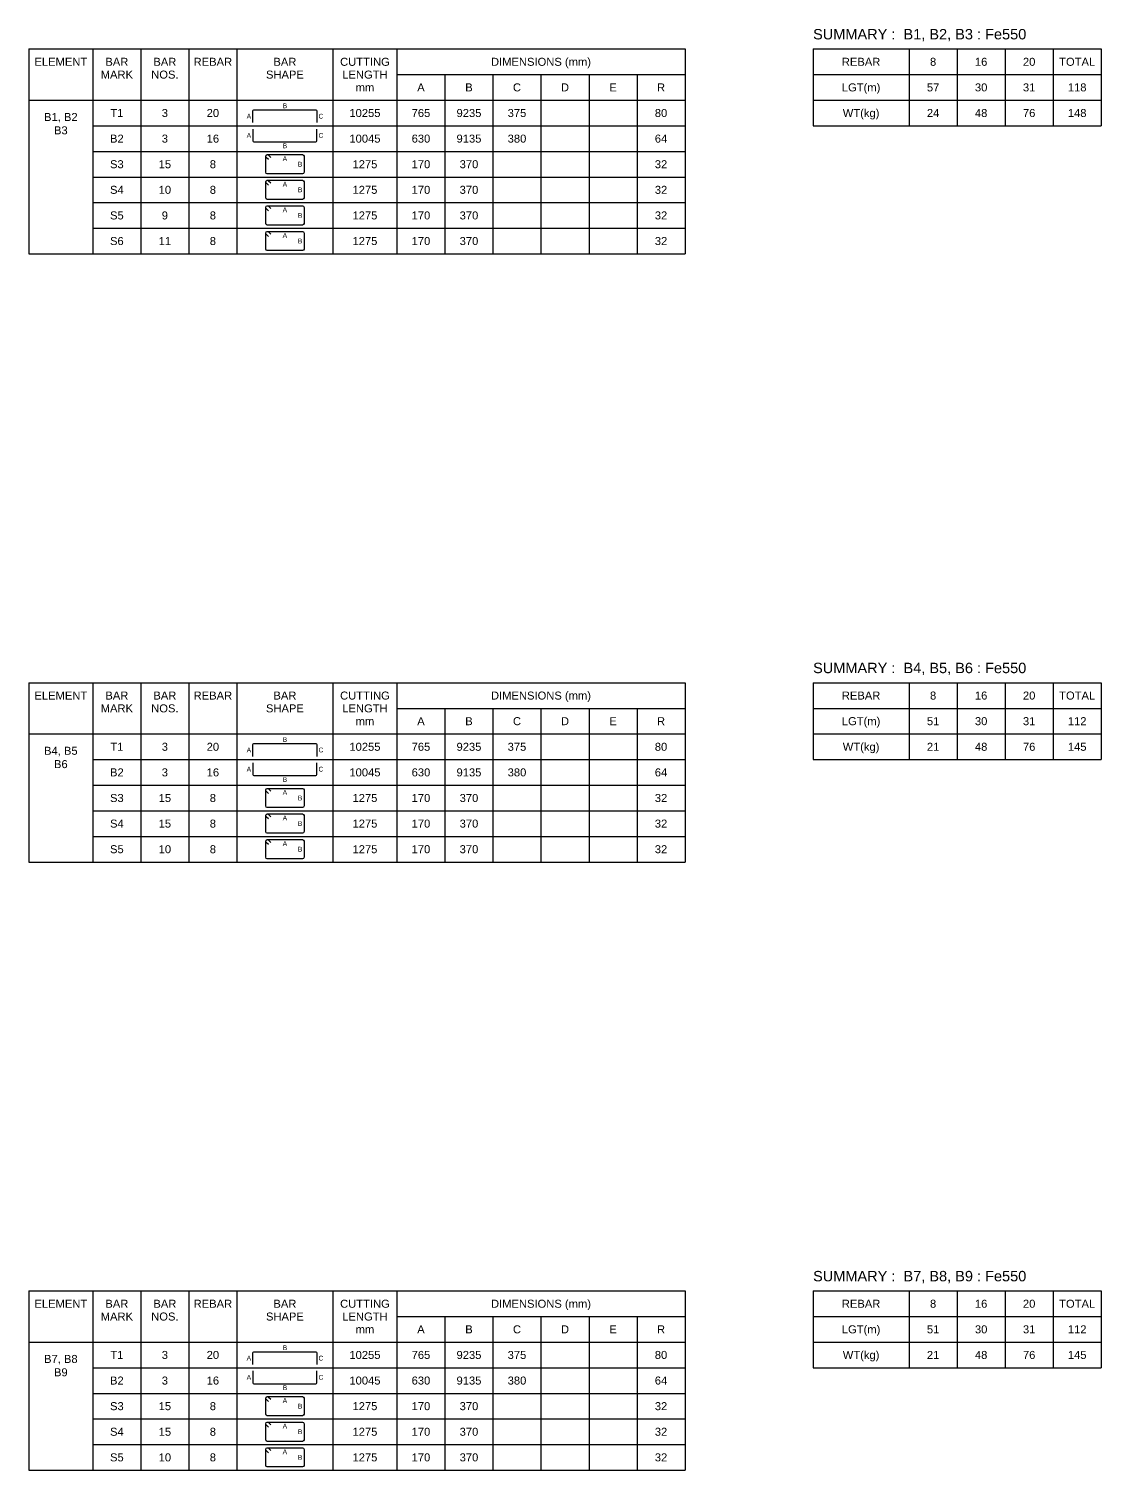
# Model space of a CAD drawing. Header units: inches. Extents: x -828 to 82836, y -182800 to 1700.
# Drawn here: x 33672 to 67172, y -44000 to 1030 of the extents above; entities that cross this region are included whole.
import ezdxf
from ezdxf.enums import TextEntityAlignment as Align

# ---------------------------------------------------------------- set-up
doc = ezdxf.new("R2010")
doc.units = ezdxf.units.IN
doc.header["$LTSCALE"] = 1000
doc.header["$MEASUREMENT"] = 0
for name, color, linetype in [('Dimension', 31, 'Continuous'), ('Reinforcement', 4, 'Continuous'), ('Schedule Header', 4, 'Continuous'), ('Schedule Line', 60, 'Continuous'), ('Text', 31, 'Continuous')]:
    doc.layers.add(name, color=color, linetype=linetype)
doc.styles.add('SC-SansSerif', font='SansSerif')

msp = doc.modelspace()

# ---------------------------------------------------------------- linework, layer by layer
at = {"layer": 'Reinforcement'}
for points in [[(40672, -1900), (40672, -1550, -0.5), (40722, -1500), (42622, -1500, -0.5), (42672, -1550), (42672, -1900)], [(40672, -2100), (40672, -2450, 0.5), (40722, -2500), (42622, -2500, 0.5), (42672, -2450), (42672, -2100)], [(41157.4, -3056.1), (41086.6, -2985.4, -0.1989124), (41072, -2950, -0.4142046), (41122, -2900, -0.1989044), (41157.4, -2914.6), (41228.1, -2985.4)], [(41157.4, -3856.1), (41086.6, -3785.4, -0.1989124), (41072, -3750, -0.4142046), (41122, -3700, -0.1989044), (41157.4, -3714.6), (41228.1, -3785.4)], [(41157.4, -4656.1), (41086.6, -4585.4, -0.1989124), (41072, -4550, -0.4142046), (41122, -4500, -0.1989044), (41157.4, -4514.6), (41228.1, -4585.4)], [(41157.4, -5456.1), (41086.6, -5385.4, -0.1989124), (41072, -5350, -0.4142046), (41122, -5300, -0.1989044), (41157.4, -5314.6), (41228.1, -5385.4)], [(40672, -21700), (40672, -21350, -0.5), (40722, -21300), (42622, -21300, -0.5), (42672, -21350), (42672, -21700)], [(40672, -21900), (40672, -22250, 0.5), (40722, -22300), (42622, -22300, 0.5), (42672, -22250), (42672, -21900)], [(41157.4, -22856.1), (41086.6, -22785.4, -0.1989124), (41072, -22750, -0.4142046), (41122, -22700, -0.1989044), (41157.4, -22714.6), (41228.1, -22785.4)], [(41157.4, -23656.1), (41086.6, -23585.4, -0.1989124), (41072, -23550, -0.4142046), (41122, -23500, -0.1989044), (41157.4, -23514.6), (41228.1, -23585.4)], [(41157.4, -24456.1), (41086.6, -24385.4, -0.1989124), (41072, -24350, -0.4142046), (41122, -24300, -0.1989044), (41157.4, -24314.6), (41228.1, -24385.4)], [(40672, -40700), (40672, -40350, -0.5), (40722, -40300), (42622, -40300, -0.5), (42672, -40350), (42672, -40700)], [(40672, -40900), (40672, -41250, 0.5), (40722, -41300), (42622, -41300, 0.5), (42672, -41250), (42672, -40900)], [(41157.4, -41856.1), (41086.6, -41785.4, -0.1989124), (41072, -41750, -0.4142046), (41122, -41700, -0.1989044), (41157.4, -41714.6), (41228.1, -41785.4)], [(41157.4, -42656.1), (41086.6, -42585.4, -0.1989124), (41072, -42550, -0.4142046), (41122, -42500, -0.1989044), (41157.4, -42514.6), (41228.1, -42585.4)], [(41157.4, -43456.1), (41086.6, -43385.4, -0.1989124), (41072, -43350, -0.4142046), (41122, -43300, -0.1989044), (41157.4, -43314.6), (41228.1, -43385.4)]]:
    msp.add_lwpolyline(points, format="xyb", dxfattribs=at)
for points in [[(41072, -2950, -0.4142046), (41122, -2900), (42222, -2900, -0.4142046), (42272, -2950), (42272, -3450, -0.4142046), (42222, -3500), (41122, -3500, -0.4142046), (41072, -3450)], [(41072, -3750, -0.4142046), (41122, -3700), (42222, -3700, -0.4142046), (42272, -3750), (42272, -4250, -0.4142046), (42222, -4300), (41122, -4300, -0.4142046), (41072, -4250)], [(41072, -4550, -0.4142046), (41122, -4500), (42222, -4500, -0.4142046), (42272, -4550), (42272, -5050, -0.4142046), (42222, -5100), (41122, -5100, -0.4142046), (41072, -5050)], [(41072, -5350, -0.4142046), (41122, -5300), (42222, -5300, -0.4142046), (42272, -5350), (42272, -5850, -0.4142046), (42222, -5900), (41122, -5900, -0.4142046), (41072, -5850)], [(41072, -22750, -0.4142046), (41122, -22700), (42222, -22700, -0.4142046), (42272, -22750), (42272, -23250, -0.4142046), (42222, -23300), (41122, -23300, -0.4142046), (41072, -23250)], [(41072, -23550, -0.4142046), (41122, -23500), (42222, -23500, -0.4142046), (42272, -23550), (42272, -24050, -0.4142046), (42222, -24100), (41122, -24100, -0.4142046), (41072, -24050)], [(41072, -24350, -0.4142046), (41122, -24300), (42222, -24300, -0.4142046), (42272, -24350), (42272, -24850, -0.4142046), (42222, -24900), (41122, -24900, -0.4142046), (41072, -24850)], [(41072, -41750, -0.4142046), (41122, -41700), (42222, -41700, -0.4142046), (42272, -41750), (42272, -42250, -0.4142046), (42222, -42300), (41122, -42300, -0.4142046), (41072, -42250)], [(41072, -42550, -0.4142046), (41122, -42500), (42222, -42500, -0.4142046), (42272, -42550), (42272, -43050, -0.4142046), (42222, -43100), (41122, -43100, -0.4142046), (41072, -43050)], [(41072, -43350, -0.4142046), (41122, -43300), (42222, -43300, -0.4142046), (42272, -43350), (42272, -43850, -0.4142046), (42222, -43900), (41122, -43900, -0.4142046), (41072, -43850)]]:
    msp.add_lwpolyline(points, format="xyb", close=True, dxfattribs=at)
at = {"layer": 'Schedule Line'}
for p, q in [((33672, 400), (54172, 400)), ((33672, 400), (33672, -6000)), ((35672, 400), (35672, -6000)), ((37172, 400), (37172, -6000)), ((38672, 400), (38672, -6000)), ((40172, 400), (40172, -6000)), ((43172, 400), (43172, -6000)), ((45172, 400), (45172, -6000)), ((54172, 400), (54172, -6000)), ((58172, 400), (67172, 400)), ((58172, 400), (58172, -2000)), ((61172, 400), (61172, -2000)), ((62672, 400), (62672, -2000)), ((64172, 400), (64172, -2000)), ((65672, 400), (65672, -2000)), ((67172, 400), (67172, -2000)), ((45172, -400), (54172, -400)), ((46672, -400), (46672, -6000)), ((48172, -400), (48172, -6000)), ((49672, -400), (49672, -6000)), ((51172, -400), (51172, -6000)), ((52672, -400), (52672, -6000)), ((58172, -400), (67172, -400)), ((33672, -1200), (54172, -1200)), ((58172, -1200), (67172, -1200)), ((35672, -2000), (54172, -2000)), ((58172, -2000), (67172, -2000)), ((35672, -2800), (54172, -2800)), ((35672, -3600), (54172, -3600)), ((35672, -4400), (54172, -4400)), ((35672, -5200), (54172, -5200)), ((33672, -6000), (54172, -6000)), ((35672, -6000), (54172, -6000)), ((33672, -19400), (54172, -19400)), ((33672, -19400), (33672, -25000)), ((35672, -19400), (35672, -25000)), ((37172, -19400), (37172, -25000)), ((38672, -19400), (38672, -25000)), ((40172, -19400), (40172, -25000)), ((43172, -19400), (43172, -25000)), ((45172, -19400), (45172, -25000)), ((54172, -19400), (54172, -25000)), ((58172, -19400), (67172, -19400)), ((58172, -19400), (58172, -21800)), ((61172, -19400), (61172, -21800)), ((62672, -19400), (62672, -21800)), ((64172, -19400), (64172, -21800)), ((65672, -19400), (65672, -21800)), ((67172, -19400), (67172, -21800)), ((45172, -20200), (54172, -20200)), ((46672, -20200), (46672, -25000)), ((48172, -20200), (48172, -25000)), ((49672, -20200), (49672, -25000)), ((51172, -20200), (51172, -25000)), ((52672, -20200), (52672, -25000)), ((58172, -20200), (67172, -20200)), ((33672, -21000), (54172, -21000)), ((58172, -21000), (67172, -21000)), ((35672, -21800), (54172, -21800)), ((58172, -21800), (67172, -21800)), ((35672, -22600), (54172, -22600)), ((35672, -23400), (54172, -23400)), ((35672, -24200), (54172, -24200)), ((33672, -25000), (54172, -25000)), ((35672, -25000), (54172, -25000)), ((33672, -38400), (54172, -38400)), ((33672, -38400), (33672, -44000)), ((35672, -38400), (35672, -44000)), ((37172, -38400), (37172, -44000)), ((38672, -38400), (38672, -44000)), ((40172, -38400), (40172, -44000)), ((43172, -38400), (43172, -44000)), ((45172, -38400), (45172, -44000)), ((54172, -38400), (54172, -44000)), ((58172, -38400), (67172, -38400)), ((58172, -38400), (58172, -40800)), ((61172, -38400), (61172, -40800)), ((62672, -38400), (62672, -40800)), ((64172, -38400), (64172, -40800)), ((65672, -38400), (65672, -40800)), ((67172, -38400), (67172, -40800)), ((45172, -39200), (54172, -39200)), ((46672, -39200), (46672, -44000)), ((48172, -39200), (48172, -44000)), ((49672, -39200), (49672, -44000)), ((51172, -39200), (51172, -44000)), ((52672, -39200), (52672, -44000)), ((58172, -39200), (67172, -39200)), ((33672, -40000), (54172, -40000)), ((58172, -40000), (67172, -40000)), ((35672, -40800), (54172, -40800)), ((58172, -40800), (67172, -40800)), ((35672, -41600), (54172, -41600)), ((35672, -42400), (54172, -42400)), ((35672, -43200), (54172, -43200)), ((33672, -44000), (54172, -44000)), ((35672, -44000), (54172, -44000))]:
    msp.add_line(p, q, dxfattribs=at)

# ---------------------------------------------------------------- texts
at = {"layer": 'Dimension', "style": 'SC-SansSerif'}
for s, p in [('B', (41672, -1375)), ('A', (40547, -1700)), ('C', (42797, -1700)), ('A', (40547, -2300)), ('C', (42797, -2300)), ('B', (41672, -2625)), ('A', (41672, -3025)), ('B', (42147, -3200)), ('A', (41672, -3825)), ('B', (42147, -4000)), ('A', (41672, -4625)), ('B', (42147, -4800)), ('A', (41672, -5425)), ('B', (42147, -5600)), ('B', (41672, -21175)), ('A', (40547, -21500)), ('C', (42797, -21500)), ('A', (40547, -22100)), ('C', (42797, -22100)), ('B', (41672, -22425)), ('A', (41672, -22825)), ('B', (42147, -23000)), ('A', (41672, -23625)), ('B', (42147, -23800)), ('A', (41672, -24425)), ('B', (42147, -24600)), ('A', (40547, -40500)), ('B', (41672, -40175)), ('C', (42797, -40500)), ('A', (40547, -41100)), ('B', (41672, -41425)), ('C', (42797, -41100)), ('A', (41672, -41825)), ('B', (42147, -42000)), ('A', (41672, -42625)), ('B', (42147, -42800)), ('A', (41672, -43425)), ('B', (42147, -43600))]:
    msp.add_text(s, height=150, dxfattribs=at).set_placement(p, align=Align.MIDDLE_CENTER)
at = {"layer": 'Schedule Header', "style": 'SC-SansSerif'}
for s, p in [('SUMMARY :  B1, B2, B3 : Fe550', (58172, 700)), ('SUMMARY :  B4, B5, B6 : Fe550', (58172, -19100)), ('SUMMARY :  B7, B8, B9 : Fe550', (58172, -38100))]:
    msp.add_text(s, height=325, dxfattribs=at).set_placement(p)
for s, p in [('ELEMENT', (34672, 0)), ('BAR', (36422, 0)), ('BAR', (37922, 0)), ('REBAR', (39422, 0)), ('BAR', (41672, 0)), ('CUTTING', (44172, 0)), ('DIMENSIONS (mm)', (49672, 0)), ('REBAR', (59672, 0)), ('8', (61922, 0)), ('16', (63422, 0)), ('20', (64922, 0)), ('TOTAL', (66422, 0)), ('MARK', (36422, -400)), ('NOS.', (37922, -400)), ('SHAPE', (41672, -400)), ('LENGTH', (44172, -400)), ('mm', (44172, -800)), ('A', (45922, -800)), ('B', (47422, -800)), ('C', (48922, -800)), ('D', (50422, -800)), ('E', (51922, -800)), ('R', (53422, -800)), ('LGT(m)', (59672, -800)), ('WT(kg)', (59672, -1600)), ('ELEMENT', (34672, -19800)), ('BAR', (36422, -19800)), ('BAR', (37922, -19800)), ('REBAR', (39422, -19800)), ('BAR', (41672, -19800)), ('CUTTING', (44172, -19800)), ('DIMENSIONS (mm)', (49672, -19800)), ('REBAR', (59672, -19800)), ('8', (61922, -19800)), ('16', (63422, -19800)), ('20', (64922, -19800)), ('TOTAL', (66422, -19800)), ('MARK', (36422, -20200)), ('NOS.', (37922, -20200)), ('SHAPE', (41672, -20200)), ('LENGTH', (44172, -20200)), ('mm', (44172, -20600)), ('A', (45922, -20600)), ('B', (47422, -20600)), ('C', (48922, -20600)), ('D', (50422, -20600)), ('E', (51922, -20600)), ('R', (53422, -20600)), ('LGT(m)', (59672, -20600)), ('WT(kg)', (59672, -21400)), ('ELEMENT', (34672, -38800)), ('BAR', (36422, -38800)), ('BAR', (37922, -38800)), ('REBAR', (39422, -38800)), ('BAR', (41672, -38800)), ('CUTTING', (44172, -38800)), ('DIMENSIONS (mm)', (49672, -38800)), ('REBAR', (59672, -38800)), ('8', (61922, -38800)), ('16', (63422, -38800)), ('20', (64922, -38800)), ('TOTAL', (66422, -38800)), ('MARK', (36422, -39200)), ('NOS.', (37922, -39200)), ('SHAPE', (41672, -39200)), ('LENGTH', (44172, -39200)), ('mm', (44172, -39600)), ('A', (45922, -39600)), ('B', (47422, -39600)), ('C', (48922, -39600)), ('D', (50422, -39600)), ('E', (51922, -39600)), ('R', (53422, -39600)), ('LGT(m)', (59672, -39600)), ('WT(kg)', (59672, -40400))]:
    msp.add_text(s, height=250, dxfattribs=at).set_placement(p, align=Align.MIDDLE_CENTER)
at = {"layer": 'Text', "style": 'SC-SansSerif'}
for s, p in [('57', (61922, -800)), ('30', (63422, -800)), ('31', (64922, -800)), ('118', (66422, -800)), ('T1', (36422, -1600)), ('3', (37922, -1600)), ('20', (39422, -1600)), ('10255', (44172, -1600)), ('765', (45922, -1600)), ('9235', (47422, -1600)), ('375', (48922, -1600)), ('80', (53422, -1600)), ('24', (61922, -1600)), ('48', (63422, -1600)), ('76', (64922, -1600)), ('148', (66422, -1600)), ('B2', (36422, -2400)), ('3', (37922, -2400)), ('16', (39422, -2400)), ('10045', (44172, -2400)), ('630', (45922, -2400)), ('9135', (47422, -2400)), ('380', (48922, -2400)), ('64', (53422, -2400)), ('S3', (36422, -3200)), ('15', (37922, -3200)), ('8', (39422, -3200)), ('1275', (44172, -3200)), ('170', (45922, -3200)), ('370', (47422, -3200)), ('32', (53422, -3200)), ('S4', (36422, -4000)), ('10', (37922, -4000)), ('8', (39422, -4000)), ('1275', (44172, -4000)), ('170', (45922, -4000)), ('370', (47422, -4000)), ('32', (53422, -4000)), ('S5', (36422, -4800)), ('9', (37922, -4800)), ('8', (39422, -4800)), ('1275', (44172, -4800)), ('170', (45922, -4800)), ('370', (47422, -4800)), ('32', (53422, -4800)), ('S6', (36422, -5600)), ('11', (37922, -5600)), ('8', (39422, -5600)), ('1275', (44172, -5600)), ('170', (45922, -5600)), ('370', (47422, -5600)), ('32', (53422, -5600)), ('51', (61922, -20600)), ('30', (63422, -20600)), ('31', (64922, -20600)), ('112', (66422, -20600)), ('T1', (36422, -21400)), ('3', (37922, -21400)), ('20', (39422, -21400)), ('10255', (44172, -21400)), ('765', (45922, -21400)), ('9235', (47422, -21400)), ('375', (48922, -21400)), ('80', (53422, -21400)), ('21', (61922, -21400)), ('48', (63422, -21400)), ('76', (64922, -21400)), ('145', (66422, -21400)), ('B2', (36422, -22200)), ('3', (37922, -22200)), ('16', (39422, -22200)), ('10045', (44172, -22200)), ('630', (45922, -22200)), ('9135', (47422, -22200)), ('380', (48922, -22200)), ('64', (53422, -22200)), ('S3', (36422, -23000)), ('15', (37922, -23000)), ('8', (39422, -23000)), ('1275', (44172, -23000)), ('170', (45922, -23000)), ('370', (47422, -23000)), ('32', (53422, -23000)), ('S4', (36422, -23800)), ('15', (37922, -23800)), ('8', (39422, -23800)), ('1275', (44172, -23800)), ('170', (45922, -23800)), ('370', (47422, -23800)), ('32', (53422, -23800)), ('S5', (36422, -24600)), ('10', (37922, -24600)), ('8', (39422, -24600)), ('1275', (44172, -24600)), ('170', (45922, -24600)), ('370', (47422, -24600)), ('32', (53422, -24600)), ('51', (61922, -39600)), ('30', (63422, -39600)), ('31', (64922, -39600)), ('112', (66422, -39600)), ('T1', (36422, -40400)), ('3', (37922, -40400)), ('20', (39422, -40400)), ('10255', (44172, -40400)), ('765', (45922, -40400)), ('9235', (47422, -40400)), ('375', (48922, -40400)), ('80', (53422, -40400)), ('21', (61922, -40400)), ('48', (63422, -40400)), ('76', (64922, -40400)), ('145', (66422, -40400)), ('B2', (36422, -41200)), ('3', (37922, -41200)), ('16', (39422, -41200)), ('10045', (44172, -41200)), ('630', (45922, -41200)), ('9135', (47422, -41200)), ('380', (48922, -41200)), ('64', (53422, -41200)), ('S3', (36422, -42000)), ('15', (37922, -42000)), ('8', (39422, -42000)), ('1275', (44172, -42000)), ('170', (45922, -42000)), ('370', (47422, -42000)), ('32', (53422, -42000)), ('S4', (36422, -42800)), ('15', (37922, -42800)), ('8', (39422, -42800)), ('1275', (44172, -42800)), ('170', (45922, -42800)), ('370', (47422, -42800)), ('32', (53422, -42800)), ('S5', (36422, -43600)), ('10', (37922, -43600)), ('8', (39422, -43600)), ('1275', (44172, -43600)), ('170', (45922, -43600)), ('370', (47422, -43600)), ('32', (53422, -43600))]:
    msp.add_text(s, height=250, dxfattribs=at).set_placement(p, align=Align.MIDDLE_CENTER)
at = {"layer": 'Text', "char_height": 250, "attachment_point": 2, "style": 'SC-SansSerif'}
for s, insert in [('B1, B2\\PB3', (34672, -1600)), ('B4, B5\\PB6', (34672, -21400)), ('B7, B8\\PB9', (34672, -40400))]:
    msp.add_mtext(s, dxfattribs=dict(at, insert=insert))

doc.saveas('drawing.dxf')
